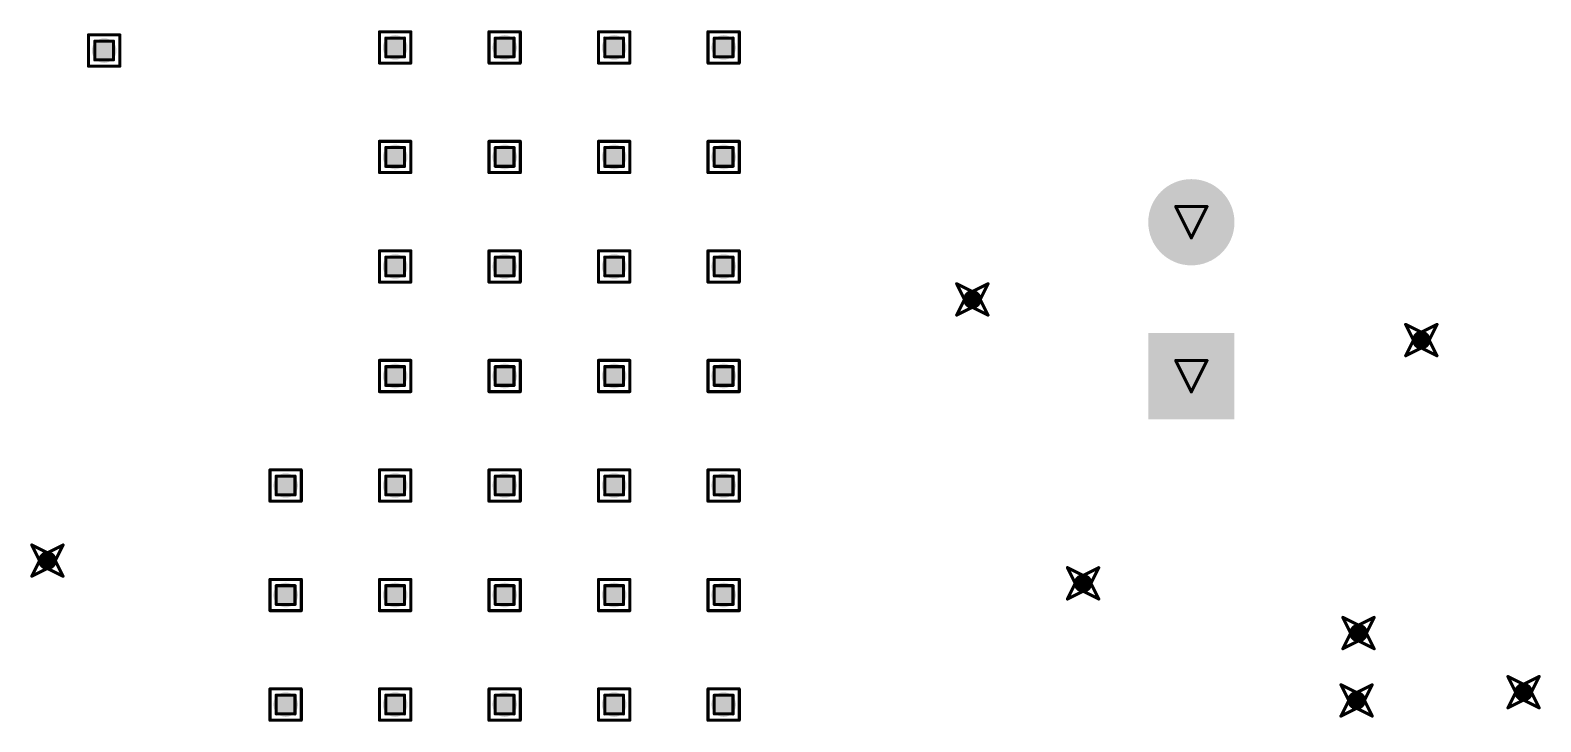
# Model space of a CAD drawing. Header units: millimetres. Extents: x -25 to 478, y -31 to 252.
# Drawn here: x 144.42 to 168.94, y 33.75 to 44.98 of the extents above; entities that cross this region are included whole.
import ezdxf

# ---------------------------------------------------------------- set-up
doc = ezdxf.new("R2010")
doc.units = ezdxf.units.MM
for name, color, linetype in [('DrillDrawing', 1, 'Continuous'), ('MultiLayer', 9, 'Continuous'), ('PadHoleLayer', 156, 'Continuous'), ('ViaHoleLayer', 16, 'Continuous')]:
    doc.layers.add(name, color=color, linetype=linetype)

# ---------------------------------------------------------------- blocks, each defined once
blk = doc.blocks.new('JST_B2B_EH_A_529')
at = {"layer": 'MultiLayer'}
blk.add_hatch(color=9, dxfattribs=at).paths.add_polyline_path([(-1.95, 0.7), (-0.55, 0.7), (-0.55, -0.7), (-1.95, -0.7)])
h = blk.add_hatch(color=9, dxfattribs=at)
edge = h.paths.add_edge_path()
edge.add_arc((1.25, 0), 0.7, 0, 360)
at = {"layer": 'PadHoleLayer'}
h = blk.add_hatch(color=156, dxfattribs=at)
edge = h.paths.add_edge_path()
edge.add_arc((-1.25, 0), 0.45, 0, 360)
h = blk.add_hatch(color=156, dxfattribs=at)
edge = h.paths.add_edge_path()
edge.add_arc((1.25, 0), 0.45, 0, 360)

msp = doc.modelspace()

# ---------------------------------------------------------------- hatches: boundary and pattern name
at = {"layer": 'ViaHoleLayer'}
h = msp.add_hatch(color=16, dxfattribs=at)
edge = h.paths.add_edge_path()
edge.add_arc((150.343, 44.7), 0.2, 0, 360)
h = msp.add_hatch(color=16, dxfattribs=at)
edge = h.paths.add_edge_path()
edge.add_arc((152.121, 44.7), 0.2, 0, 360)
h = msp.add_hatch(color=16, dxfattribs=at)
edge = h.paths.add_edge_path()
edge.add_arc((153.899, 44.7), 0.2, 0, 360)
h = msp.add_hatch(color=16, dxfattribs=at)
edge = h.paths.add_edge_path()
edge.add_arc((155.677, 44.7), 0.2, 0, 360)
h = msp.add_hatch(color=16, dxfattribs=at)
edge = h.paths.add_edge_path()
edge.add_arc((145.618, 44.649), 0.2, 0, 360)
h = msp.add_hatch(color=16, dxfattribs=at)
edge = h.paths.add_edge_path()
edge.add_arc((150.343, 42.922), 0.2, 0, 360)
h = msp.add_hatch(color=16, dxfattribs=at)
edge = h.paths.add_edge_path()
edge.add_arc((152.121, 42.922), 0.2, 0, 360)
h = msp.add_hatch(color=16, dxfattribs=at)
edge = h.paths.add_edge_path()
edge.add_arc((153.899, 42.922), 0.2, 0, 360)
h = msp.add_hatch(color=16, dxfattribs=at)
edge = h.paths.add_edge_path()
edge.add_arc((155.677, 42.922), 0.2, 0, 360)
h = msp.add_hatch(color=16, dxfattribs=at)
edge = h.paths.add_edge_path()
edge.add_arc((150.343, 41.144), 0.2, 0, 360)
h = msp.add_hatch(color=16, dxfattribs=at)
edge = h.paths.add_edge_path()
edge.add_arc((152.121, 41.144), 0.2, 0, 360)
h = msp.add_hatch(color=16, dxfattribs=at)
edge = h.paths.add_edge_path()
edge.add_arc((153.899, 41.144), 0.2, 0, 360)
h = msp.add_hatch(color=16, dxfattribs=at)
edge = h.paths.add_edge_path()
edge.add_arc((155.677, 41.144), 0.2, 0, 360)
h = msp.add_hatch(color=16, dxfattribs=at)
edge = h.paths.add_edge_path()
edge.add_arc((159.715, 40.609), 0.15, 0, 360)
h = msp.add_hatch(color=16, dxfattribs=at)
edge = h.paths.add_edge_path()
edge.add_arc((167.005, 39.949), 0.15, 0, 360)
h = msp.add_hatch(color=16, dxfattribs=at)
edge = h.paths.add_edge_path()
edge.add_arc((150.343, 39.366), 0.2, 0, 360)
h = msp.add_hatch(color=16, dxfattribs=at)
edge = h.paths.add_edge_path()
edge.add_arc((152.121, 39.366), 0.2, 0, 360)
h = msp.add_hatch(color=16, dxfattribs=at)
edge = h.paths.add_edge_path()
edge.add_arc((153.899, 39.366), 0.2, 0, 360)
h = msp.add_hatch(color=16, dxfattribs=at)
edge = h.paths.add_edge_path()
edge.add_arc((155.677, 39.366), 0.2, 0, 360)
h = msp.add_hatch(color=16, dxfattribs=at)
edge = h.paths.add_edge_path()
edge.add_arc((148.565, 37.588), 0.2, 0, 360)
h = msp.add_hatch(color=16, dxfattribs=at)
edge = h.paths.add_edge_path()
edge.add_arc((150.343, 37.588), 0.2, 0, 360)
h = msp.add_hatch(color=16, dxfattribs=at)
edge = h.paths.add_edge_path()
edge.add_arc((152.121, 37.588), 0.2, 0, 360)
h = msp.add_hatch(color=16, dxfattribs=at)
edge = h.paths.add_edge_path()
edge.add_arc((153.899, 37.588), 0.2, 0, 360)
h = msp.add_hatch(color=16, dxfattribs=at)
edge = h.paths.add_edge_path()
edge.add_arc((155.677, 37.588), 0.2, 0, 360)
h = msp.add_hatch(color=16, dxfattribs=at)
edge = h.paths.add_edge_path()
edge.add_arc((144.697, 36.369), 0.15, 0, 360)
h = msp.add_hatch(color=16, dxfattribs=at)
edge = h.paths.add_edge_path()
edge.add_arc((161.513, 36), 0.15, 0, 360)
h = msp.add_hatch(color=16, dxfattribs=at)
edge = h.paths.add_edge_path()
edge.add_arc((148.565, 35.81), 0.2, 0, 360)
h = msp.add_hatch(color=16, dxfattribs=at)
edge = h.paths.add_edge_path()
edge.add_arc((150.343, 35.81), 0.2, 0, 360)
h = msp.add_hatch(color=16, dxfattribs=at)
edge = h.paths.add_edge_path()
edge.add_arc((152.121, 35.81), 0.2, 0, 360)
h = msp.add_hatch(color=16, dxfattribs=at)
edge = h.paths.add_edge_path()
edge.add_arc((153.899, 35.81), 0.2, 0, 360)
h = msp.add_hatch(color=16, dxfattribs=at)
edge = h.paths.add_edge_path()
edge.add_arc((155.677, 35.81), 0.2, 0, 360)
h = msp.add_hatch(color=16, dxfattribs=at)
edge = h.paths.add_edge_path()
edge.add_arc((165.985, 35.193), 0.15, 0, 360)
h = msp.add_hatch(color=16, dxfattribs=at)
edge = h.paths.add_edge_path()
edge.add_arc((168.665, 34.233), 0.15, 0, 360)
h = msp.add_hatch(color=16, dxfattribs=at)
edge = h.paths.add_edge_path()
edge.add_arc((148.565, 34.032), 0.2, 0, 360)
h = msp.add_hatch(color=16, dxfattribs=at)
edge = h.paths.add_edge_path()
edge.add_arc((150.343, 34.032), 0.2, 0, 360)
h = msp.add_hatch(color=16, dxfattribs=at)
edge = h.paths.add_edge_path()
edge.add_arc((152.121, 34.032), 0.2, 0, 360)
h = msp.add_hatch(color=16, dxfattribs=at)
edge = h.paths.add_edge_path()
edge.add_arc((153.899, 34.032), 0.2, 0, 360)
h = msp.add_hatch(color=16, dxfattribs=at)
edge = h.paths.add_edge_path()
edge.add_arc((155.677, 34.032), 0.2, 0, 360)
h = msp.add_hatch(color=16, dxfattribs=at)
edge = h.paths.add_edge_path()
edge.add_arc((165.954, 34.099), 0.15, 0, 360)

# ---------------------------------------------------------------- linework, layer by layer
at = {"layer": 'DrillDrawing', "const_width": 0.0508}
for points in [[(145.364, 44.903), (145.872, 44.903)], [(145.364, 44.395), (145.364, 44.903)], [(145.872, 44.395), (145.872, 44.903)], [(150.089, 44.954), (150.597, 44.954)], [(150.089, 44.446), (150.089, 44.954)], [(150.597, 44.446), (150.597, 44.954)], [(151.867, 44.954), (152.375, 44.954)], [(151.867, 44.446), (151.867, 44.954)], [(152.375, 44.446), (152.375, 44.954)], [(153.645, 44.954), (154.153, 44.954)], [(153.645, 44.446), (153.645, 44.954)], [(154.153, 44.446), (154.153, 44.954)], [(155.423, 44.954), (155.931, 44.954)], [(155.423, 44.446), (155.423, 44.954)], [(155.931, 44.446), (155.931, 44.954)], [(145.466, 44.802), (145.771, 44.802)], [(145.466, 44.497), (145.466, 44.802)], [(145.771, 44.497), (145.771, 44.802)], [(150.19, 44.852), (150.495, 44.852)], [(150.19, 44.548), (150.19, 44.852)], [(150.495, 44.548), (150.495, 44.852)], [(151.968, 44.852), (152.273, 44.852)], [(151.968, 44.548), (151.968, 44.852)], [(152.273, 44.548), (152.273, 44.852)], [(153.746, 44.852), (154.051, 44.852)], [(153.746, 44.548), (153.746, 44.852)], [(154.051, 44.548), (154.051, 44.852)], [(155.524, 44.852), (155.829, 44.852)], [(155.524, 44.548), (155.524, 44.852)], [(155.829, 44.548), (155.829, 44.852)], [(145.364, 44.395), (145.872, 44.395)], [(145.466, 44.497), (145.771, 44.497)], [(150.089, 44.446), (150.597, 44.446)], [(150.19, 44.548), (150.495, 44.548)], [(151.867, 44.446), (152.375, 44.446)], [(151.968, 44.548), (152.273, 44.548)], [(153.645, 44.446), (154.153, 44.446)], [(153.746, 44.548), (154.051, 44.548)], [(155.423, 44.446), (155.931, 44.446)], [(155.524, 44.548), (155.829, 44.548)], [(150.089, 43.176), (150.597, 43.176)], [(150.089, 42.668), (150.089, 43.176)], [(150.597, 42.668), (150.597, 43.176)], [(151.867, 43.176), (152.375, 43.176)], [(151.867, 42.668), (151.867, 43.176)], [(152.375, 42.668), (152.375, 43.176)], [(153.645, 43.176), (154.153, 43.176)], [(153.645, 42.668), (153.645, 43.176)], [(154.153, 42.668), (154.153, 43.176)], [(155.423, 43.176), (155.931, 43.176)], [(155.423, 42.668), (155.423, 43.176)], [(155.931, 42.668), (155.931, 43.176)], [(150.19, 43.074), (150.495, 43.074)], [(150.19, 42.77), (150.19, 43.074)], [(150.495, 42.77), (150.495, 43.074)], [(151.968, 43.074), (152.273, 43.074)], [(151.968, 42.77), (151.968, 43.074)], [(152.273, 42.77), (152.273, 43.074)], [(153.746, 43.074), (154.051, 43.074)], [(153.746, 42.77), (153.746, 43.074)], [(154.051, 42.77), (154.051, 43.074)], [(155.524, 43.074), (155.829, 43.074)], [(155.524, 42.77), (155.524, 43.074)], [(155.829, 42.77), (155.829, 43.074)], [(150.089, 42.668), (150.597, 42.668)], [(150.19, 42.77), (150.495, 42.77)], [(151.867, 42.668), (152.375, 42.668)], [(151.968, 42.77), (152.273, 42.77)], [(153.645, 42.668), (154.153, 42.668)], [(153.746, 42.77), (154.051, 42.77)], [(155.423, 42.668), (155.931, 42.668)], [(155.524, 42.77), (155.829, 42.77)], [(163.017, 42.116), (163.525, 42.116)], [(163.017, 42.116), (163.271, 41.608)], [(163.271, 41.608), (163.525, 42.116)], [(150.089, 41.398), (150.597, 41.398)], [(150.089, 40.89), (150.089, 41.398)], [(150.19, 41.296), (150.495, 41.296)], [(150.19, 40.992), (150.19, 41.296)], [(150.495, 40.992), (150.495, 41.296)], [(150.597, 40.89), (150.597, 41.398)], [(151.867, 41.398), (152.375, 41.398)], [(151.867, 40.89), (151.867, 41.398)], [(151.968, 41.296), (152.273, 41.296)], [(151.968, 40.992), (151.968, 41.296)], [(152.273, 40.992), (152.273, 41.296)], [(152.375, 40.89), (152.375, 41.398)], [(153.645, 41.398), (154.153, 41.398)], [(153.645, 40.89), (153.645, 41.398)], [(153.746, 41.296), (154.051, 41.296)], [(153.746, 40.992), (153.746, 41.296)], [(154.051, 40.992), (154.051, 41.296)], [(154.153, 40.89), (154.153, 41.398)], [(155.423, 41.398), (155.931, 41.398)], [(155.423, 40.89), (155.423, 41.398)], [(155.524, 41.296), (155.829, 41.296)], [(155.524, 40.992), (155.524, 41.296)], [(155.829, 40.992), (155.829, 41.296)], [(155.931, 40.89), (155.931, 41.398)], [(150.19, 40.992), (150.495, 40.992)], [(151.968, 40.992), (152.273, 40.992)], [(153.746, 40.992), (154.051, 40.992)], [(155.524, 40.992), (155.829, 40.992)], [(150.089, 40.89), (150.597, 40.89)], [(151.867, 40.89), (152.375, 40.89)], [(153.645, 40.89), (154.153, 40.89)], [(155.423, 40.89), (155.931, 40.89)], [(159.461, 40.863), (159.715, 40.736)], [(159.461, 40.863), (159.588, 40.609)], [(159.715, 40.736), (159.969, 40.863)], [(159.842, 40.609), (159.969, 40.863)], [(159.461, 40.355), (159.588, 40.609)], [(159.461, 40.355), (159.715, 40.482)], [(159.715, 40.482), (159.969, 40.355)], [(159.842, 40.609), (159.969, 40.355)], [(166.751, 40.203), (167.005, 40.076)], [(166.751, 40.203), (166.878, 39.949)], [(167.005, 40.076), (167.259, 40.203)], [(167.132, 39.949), (167.259, 40.203)], [(166.751, 39.695), (166.878, 39.949)], [(166.751, 39.695), (167.005, 39.822)], [(167.005, 39.822), (167.259, 39.695)], [(167.132, 39.949), (167.259, 39.695)], [(150.089, 39.62), (150.597, 39.62)], [(150.089, 39.112), (150.089, 39.62)], [(150.19, 39.518), (150.495, 39.518)], [(150.19, 39.214), (150.19, 39.518)], [(150.495, 39.214), (150.495, 39.518)], [(150.597, 39.112), (150.597, 39.62)], [(151.867, 39.62), (152.375, 39.62)], [(151.867, 39.112), (151.867, 39.62)], [(151.968, 39.518), (152.273, 39.518)], [(151.968, 39.214), (151.968, 39.518)], [(152.273, 39.214), (152.273, 39.518)], [(152.375, 39.112), (152.375, 39.62)], [(153.645, 39.62), (154.153, 39.62)], [(153.645, 39.112), (153.645, 39.62)], [(153.746, 39.518), (154.051, 39.518)], [(153.746, 39.214), (153.746, 39.518)], [(154.051, 39.214), (154.051, 39.518)], [(154.153, 39.112), (154.153, 39.62)], [(155.423, 39.62), (155.931, 39.62)], [(155.423, 39.112), (155.423, 39.62)], [(155.524, 39.518), (155.829, 39.518)], [(155.524, 39.214), (155.524, 39.518)], [(155.829, 39.214), (155.829, 39.518)], [(155.931, 39.112), (155.931, 39.62)], [(163.017, 39.616), (163.525, 39.616)], [(163.017, 39.616), (163.271, 39.108)], [(163.271, 39.108), (163.525, 39.616)], [(150.089, 39.112), (150.597, 39.112)], [(150.19, 39.214), (150.495, 39.214)], [(151.867, 39.112), (152.375, 39.112)], [(151.968, 39.214), (152.273, 39.214)], [(153.645, 39.112), (154.153, 39.112)], [(153.746, 39.214), (154.051, 39.214)], [(155.423, 39.112), (155.931, 39.112)], [(155.524, 39.214), (155.829, 39.214)], [(148.311, 37.842), (148.819, 37.842)], [(148.311, 37.334), (148.311, 37.842)], [(148.819, 37.334), (148.819, 37.842)], [(150.089, 37.842), (150.597, 37.842)], [(150.089, 37.334), (150.089, 37.842)], [(150.597, 37.334), (150.597, 37.842)], [(151.867, 37.842), (152.375, 37.842)], [(151.867, 37.334), (151.867, 37.842)], [(152.375, 37.334), (152.375, 37.842)], [(153.645, 37.842), (154.153, 37.842)], [(153.645, 37.334), (153.645, 37.842)], [(154.153, 37.334), (154.153, 37.842)], [(155.423, 37.842), (155.931, 37.842)], [(155.423, 37.334), (155.423, 37.842)], [(155.931, 37.334), (155.931, 37.842)], [(148.412, 37.74), (148.717, 37.74)], [(148.412, 37.436), (148.412, 37.74)], [(148.717, 37.436), (148.717, 37.74)], [(150.19, 37.74), (150.495, 37.74)], [(150.19, 37.436), (150.19, 37.74)], [(150.495, 37.436), (150.495, 37.74)], [(151.968, 37.74), (152.273, 37.74)], [(151.968, 37.436), (151.968, 37.74)], [(152.273, 37.436), (152.273, 37.74)], [(153.746, 37.74), (154.051, 37.74)], [(153.746, 37.436), (153.746, 37.74)], [(154.051, 37.436), (154.051, 37.74)], [(155.524, 37.74), (155.829, 37.74)], [(155.524, 37.436), (155.524, 37.74)], [(155.829, 37.436), (155.829, 37.74)], [(148.311, 37.334), (148.819, 37.334)], [(148.412, 37.436), (148.717, 37.436)], [(150.089, 37.334), (150.597, 37.334)], [(150.19, 37.436), (150.495, 37.436)], [(151.867, 37.334), (152.375, 37.334)], [(151.968, 37.436), (152.273, 37.436)], [(153.645, 37.334), (154.153, 37.334)], [(153.746, 37.436), (154.051, 37.436)], [(155.423, 37.334), (155.931, 37.334)], [(155.524, 37.436), (155.829, 37.436)], [(144.443, 36.623), (144.697, 36.496)], [(144.443, 36.623), (144.57, 36.369)], [(144.697, 36.496), (144.951, 36.623)], [(144.824, 36.369), (144.951, 36.623)], [(144.443, 36.115), (144.57, 36.369)], [(144.824, 36.369), (144.951, 36.115)], [(144.443, 36.115), (144.697, 36.242)], [(144.697, 36.242), (144.951, 36.115)], [(148.311, 36.064), (148.819, 36.064)], [(148.311, 35.556), (148.311, 36.064)], [(148.819, 35.556), (148.819, 36.064)], [(150.089, 36.064), (150.597, 36.064)], [(150.089, 35.556), (150.089, 36.064)], [(150.597, 35.556), (150.597, 36.064)], [(151.867, 36.064), (152.375, 36.064)], [(151.867, 35.556), (151.867, 36.064)], [(152.375, 35.556), (152.375, 36.064)], [(153.645, 36.064), (154.153, 36.064)], [(153.645, 35.556), (153.645, 36.064)], [(154.153, 35.556), (154.153, 36.064)], [(155.423, 36.064), (155.931, 36.064)], [(155.423, 35.556), (155.423, 36.064)], [(155.931, 35.556), (155.931, 36.064)], [(161.259, 36.254), (161.513, 36.127)], [(161.259, 36.254), (161.386, 36)], [(161.513, 36.127), (161.767, 36.254)], [(161.64, 36), (161.767, 36.254)], [(148.412, 35.962), (148.717, 35.962)], [(148.412, 35.658), (148.412, 35.962)], [(148.717, 35.658), (148.717, 35.962)], [(150.19, 35.962), (150.495, 35.962)], [(150.19, 35.658), (150.19, 35.962)], [(150.495, 35.658), (150.495, 35.962)], [(151.968, 35.962), (152.273, 35.962)], [(151.968, 35.658), (151.968, 35.962)], [(152.273, 35.658), (152.273, 35.962)], [(153.746, 35.962), (154.051, 35.962)], [(153.746, 35.658), (153.746, 35.962)], [(154.051, 35.658), (154.051, 35.962)], [(155.524, 35.962), (155.829, 35.962)], [(155.524, 35.658), (155.524, 35.962)], [(155.829, 35.658), (155.829, 35.962)], [(161.259, 35.746), (161.386, 36)], [(161.259, 35.746), (161.513, 35.873)], [(161.513, 35.873), (161.767, 35.746)], [(161.64, 36), (161.767, 35.746)], [(148.311, 35.556), (148.819, 35.556)], [(148.412, 35.658), (148.717, 35.658)], [(150.089, 35.556), (150.597, 35.556)], [(150.19, 35.658), (150.495, 35.658)], [(151.867, 35.556), (152.375, 35.556)], [(151.968, 35.658), (152.273, 35.658)], [(153.645, 35.556), (154.153, 35.556)], [(153.746, 35.658), (154.051, 35.658)], [(155.423, 35.556), (155.931, 35.556)], [(155.524, 35.658), (155.829, 35.658)], [(165.731, 35.447), (165.985, 35.32)], [(165.731, 35.447), (165.858, 35.193)], [(165.985, 35.32), (166.239, 35.447)], [(166.112, 35.193), (166.239, 35.447)], [(165.731, 34.939), (165.858, 35.193)], [(165.731, 34.939), (165.985, 35.066)], [(165.985, 35.066), (166.239, 34.939)], [(166.112, 35.193), (166.239, 34.939)], [(165.7, 34.353), (165.954, 34.226)], [(165.7, 34.353), (165.827, 34.099)], [(165.954, 34.226), (166.208, 34.353)], [(166.081, 34.099), (166.208, 34.353)], [(168.411, 34.487), (168.665, 34.36)], [(168.411, 34.487), (168.538, 34.233)], [(168.665, 34.36), (168.919, 34.487)], [(168.792, 34.233), (168.919, 34.487)], [(148.311, 34.286), (148.819, 34.286)], [(148.311, 33.778), (148.311, 34.286)], [(148.412, 34.184), (148.717, 34.184)], [(148.412, 33.88), (148.412, 34.184)], [(148.717, 33.88), (148.717, 34.184)], [(148.819, 33.778), (148.819, 34.286)], [(150.089, 34.286), (150.597, 34.286)], [(150.089, 33.778), (150.089, 34.286)], [(150.19, 34.184), (150.495, 34.184)], [(150.19, 33.88), (150.19, 34.184)], [(150.495, 33.88), (150.495, 34.184)], [(150.597, 33.778), (150.597, 34.286)], [(151.867, 34.286), (152.375, 34.286)], [(151.867, 33.778), (151.867, 34.286)], [(151.968, 34.184), (152.273, 34.184)], [(151.968, 33.88), (151.968, 34.184)], [(152.273, 33.88), (152.273, 34.184)], [(152.375, 33.778), (152.375, 34.286)], [(153.645, 34.286), (154.153, 34.286)], [(153.645, 33.778), (153.645, 34.286)], [(153.746, 34.184), (154.051, 34.184)], [(153.746, 33.88), (153.746, 34.184)], [(154.051, 33.88), (154.051, 34.184)], [(154.153, 33.778), (154.153, 34.286)], [(155.423, 34.286), (155.931, 34.286)], [(155.423, 33.778), (155.423, 34.286)], [(155.524, 34.184), (155.829, 34.184)], [(155.524, 33.88), (155.524, 34.184)], [(155.829, 33.88), (155.829, 34.184)], [(155.931, 33.778), (155.931, 34.286)], [(165.7, 33.845), (165.827, 34.099)], [(166.081, 34.099), (166.208, 33.845)], [(168.411, 33.979), (168.538, 34.233)], [(168.411, 33.979), (168.665, 34.106)], [(168.665, 34.106), (168.919, 33.979)], [(168.792, 34.233), (168.919, 33.979)], [(148.412, 33.88), (148.717, 33.88)], [(150.19, 33.88), (150.495, 33.88)], [(151.968, 33.88), (152.273, 33.88)], [(153.746, 33.88), (154.051, 33.88)], [(155.524, 33.88), (155.829, 33.88)], [(165.7, 33.845), (165.954, 33.972)], [(165.954, 33.972), (166.208, 33.845)], [(148.311, 33.778), (148.819, 33.778)], [(150.089, 33.778), (150.597, 33.778)], [(151.867, 33.778), (152.375, 33.778)], [(153.645, 33.778), (154.153, 33.778)], [(155.423, 33.778), (155.931, 33.778)]]:
    msp.add_lwpolyline(points, dxfattribs=at)
at = {"layer": 'DrillDrawing', "const_width": 0.0254}
for points in [[(145.351, 44.903, 1), (145.377, 44.903, 1)], [(145.351, 44.903, 1), (145.377, 44.903, 1)], [(145.859, 44.903, 1), (145.885, 44.903, 1)], [(145.859, 44.903, 1), (145.885, 44.903, 1)], [(150.076, 44.954, 1), (150.101, 44.954, 1)], [(150.076, 44.954, 1), (150.101, 44.954, 1)], [(150.584, 44.954, 1), (150.609, 44.954, 1)], [(150.584, 44.954, 1), (150.609, 44.954, 1)], [(151.854, 44.954, 1), (151.879, 44.954, 1)], [(151.854, 44.954, 1), (151.879, 44.954, 1)], [(152.362, 44.954, 1), (152.387, 44.954, 1)], [(152.362, 44.954, 1), (152.387, 44.954, 1)], [(153.632, 44.954, 1), (153.657, 44.954, 1)], [(153.632, 44.954, 1), (153.657, 44.954, 1)], [(154.14, 44.954, 1), (154.165, 44.954, 1)], [(154.14, 44.954, 1), (154.165, 44.954, 1)], [(155.41, 44.954, 1), (155.435, 44.954, 1)], [(155.41, 44.954, 1), (155.435, 44.954, 1)], [(155.918, 44.954, 1), (155.943, 44.954, 1)], [(155.918, 44.954, 1), (155.943, 44.954, 1)], [(145.453, 44.802, 1), (145.478, 44.802, 1)], [(145.453, 44.802, 1), (145.478, 44.802, 1)], [(145.758, 44.802, 1), (145.783, 44.802, 1)], [(145.758, 44.802, 1), (145.783, 44.802, 1)], [(150.178, 44.852, 1), (150.203, 44.852, 1)], [(150.178, 44.852, 1), (150.203, 44.852, 1)], [(150.482, 44.852, 1), (150.508, 44.852, 1)], [(150.482, 44.852, 1), (150.508, 44.852, 1)], [(151.956, 44.852, 1), (151.981, 44.852, 1)], [(151.956, 44.852, 1), (151.981, 44.852, 1)], [(152.26, 44.852, 1), (152.286, 44.852, 1)], [(152.26, 44.852, 1), (152.286, 44.852, 1)], [(153.733, 44.852, 1), (153.759, 44.852, 1)], [(153.733, 44.852, 1), (153.759, 44.852, 1)], [(154.038, 44.852, 1), (154.064, 44.852, 1)], [(154.038, 44.852, 1), (154.064, 44.852, 1)], [(155.512, 44.852, 1), (155.537, 44.852, 1)], [(155.512, 44.852, 1), (155.537, 44.852, 1)], [(155.816, 44.852, 1), (155.842, 44.852, 1)], [(155.816, 44.852, 1), (155.842, 44.852, 1)], [(145.351, 44.395, 1), (145.377, 44.395, 1)], [(145.351, 44.395, 1), (145.377, 44.395, 1)], [(145.453, 44.497, 1), (145.478, 44.497, 1)], [(145.453, 44.497, 1), (145.478, 44.497, 1)], [(145.758, 44.497, 1), (145.783, 44.497, 1)], [(145.758, 44.497, 1), (145.783, 44.497, 1)], [(145.859, 44.395, 1), (145.885, 44.395, 1)], [(145.859, 44.395, 1), (145.885, 44.395, 1)], [(150.076, 44.446, 1), (150.101, 44.446, 1)], [(150.076, 44.446, 1), (150.101, 44.446, 1)], [(150.178, 44.548, 1), (150.203, 44.548, 1)], [(150.178, 44.548, 1), (150.203, 44.548, 1)], [(150.482, 44.548, 1), (150.508, 44.548, 1)], [(150.482, 44.548, 1), (150.508, 44.548, 1)], [(150.584, 44.446, 1), (150.609, 44.446, 1)], [(150.584, 44.446, 1), (150.609, 44.446, 1)], [(151.854, 44.446, 1), (151.879, 44.446, 1)], [(151.854, 44.446, 1), (151.879, 44.446, 1)], [(151.956, 44.548, 1), (151.981, 44.548, 1)], [(151.956, 44.548, 1), (151.981, 44.548, 1)], [(152.26, 44.548, 1), (152.286, 44.548, 1)], [(152.26, 44.548, 1), (152.286, 44.548, 1)], [(152.362, 44.446, 1), (152.387, 44.446, 1)], [(152.362, 44.446, 1), (152.387, 44.446, 1)], [(153.632, 44.446, 1), (153.657, 44.446, 1)], [(153.632, 44.446, 1), (153.657, 44.446, 1)], [(153.733, 44.548, 1), (153.759, 44.548, 1)], [(153.733, 44.548, 1), (153.759, 44.548, 1)], [(154.038, 44.548, 1), (154.064, 44.548, 1)], [(154.038, 44.548, 1), (154.064, 44.548, 1)], [(154.14, 44.446, 1), (154.165, 44.446, 1)], [(154.14, 44.446, 1), (154.165, 44.446, 1)], [(155.41, 44.446, 1), (155.435, 44.446, 1)], [(155.41, 44.446, 1), (155.435, 44.446, 1)], [(155.512, 44.548, 1), (155.537, 44.548, 1)], [(155.512, 44.548, 1), (155.537, 44.548, 1)], [(155.816, 44.548, 1), (155.842, 44.548, 1)], [(155.816, 44.548, 1), (155.842, 44.548, 1)], [(155.918, 44.446, 1), (155.943, 44.446, 1)], [(155.918, 44.446, 1), (155.943, 44.446, 1)], [(150.076, 43.176, 1), (150.101, 43.176, 1)], [(150.076, 43.176, 1), (150.101, 43.176, 1)], [(150.584, 43.176, 1), (150.609, 43.176, 1)], [(150.584, 43.176, 1), (150.609, 43.176, 1)], [(151.854, 43.176, 1), (151.879, 43.176, 1)], [(151.854, 43.176, 1), (151.879, 43.176, 1)], [(152.362, 43.176, 1), (152.387, 43.176, 1)], [(152.362, 43.176, 1), (152.387, 43.176, 1)], [(153.632, 43.176, 1), (153.657, 43.176, 1)], [(153.632, 43.176, 1), (153.657, 43.176, 1)], [(154.14, 43.176, 1), (154.165, 43.176, 1)], [(154.14, 43.176, 1), (154.165, 43.176, 1)], [(155.41, 43.176, 1), (155.435, 43.176, 1)], [(155.41, 43.176, 1), (155.435, 43.176, 1)], [(155.918, 43.176, 1), (155.943, 43.176, 1)], [(155.918, 43.176, 1), (155.943, 43.176, 1)], [(150.178, 43.074, 1), (150.203, 43.074, 1)], [(150.178, 43.074, 1), (150.203, 43.074, 1)], [(150.482, 43.074, 1), (150.508, 43.074, 1)], [(150.482, 43.074, 1), (150.508, 43.074, 1)], [(151.956, 43.074, 1), (151.981, 43.074, 1)], [(151.956, 43.074, 1), (151.981, 43.074, 1)], [(152.26, 43.074, 1), (152.286, 43.074, 1)], [(152.26, 43.074, 1), (152.286, 43.074, 1)], [(153.733, 43.074, 1), (153.759, 43.074, 1)], [(153.733, 43.074, 1), (153.759, 43.074, 1)], [(154.038, 43.074, 1), (154.064, 43.074, 1)], [(154.038, 43.074, 1), (154.064, 43.074, 1)], [(155.512, 43.074, 1), (155.537, 43.074, 1)], [(155.512, 43.074, 1), (155.537, 43.074, 1)], [(155.816, 43.074, 1), (155.842, 43.074, 1)], [(155.816, 43.074, 1), (155.842, 43.074, 1)], [(150.076, 42.668, 1), (150.101, 42.668, 1)], [(150.076, 42.668, 1), (150.101, 42.668, 1)], [(150.178, 42.77, 1), (150.203, 42.77, 1)], [(150.178, 42.77, 1), (150.203, 42.77, 1)], [(150.482, 42.77, 1), (150.508, 42.77, 1)], [(150.482, 42.77, 1), (150.508, 42.77, 1)], [(150.584, 42.668, 1), (150.609, 42.668, 1)], [(150.584, 42.668, 1), (150.609, 42.668, 1)], [(151.854, 42.668, 1), (151.879, 42.668, 1)], [(151.854, 42.668, 1), (151.879, 42.668, 1)], [(151.956, 42.77, 1), (151.981, 42.77, 1)], [(151.956, 42.77, 1), (151.981, 42.77, 1)], [(152.26, 42.77, 1), (152.286, 42.77, 1)], [(152.26, 42.77, 1), (152.286, 42.77, 1)], [(152.362, 42.668, 1), (152.387, 42.668, 1)], [(152.362, 42.668, 1), (152.387, 42.668, 1)], [(153.632, 42.668, 1), (153.657, 42.668, 1)], [(153.632, 42.668, 1), (153.657, 42.668, 1)], [(153.733, 42.77, 1), (153.759, 42.77, 1)], [(153.733, 42.77, 1), (153.759, 42.77, 1)], [(154.038, 42.77, 1), (154.064, 42.77, 1)], [(154.038, 42.77, 1), (154.064, 42.77, 1)], [(154.14, 42.668, 1), (154.165, 42.668, 1)], [(154.14, 42.668, 1), (154.165, 42.668, 1)], [(155.41, 42.668, 1), (155.435, 42.668, 1)], [(155.41, 42.668, 1), (155.435, 42.668, 1)], [(155.512, 42.77, 1), (155.537, 42.77, 1)], [(155.512, 42.77, 1), (155.537, 42.77, 1)], [(155.816, 42.77, 1), (155.842, 42.77, 1)], [(155.816, 42.77, 1), (155.842, 42.77, 1)], [(155.918, 42.668, 1), (155.943, 42.668, 1)], [(155.918, 42.668, 1), (155.943, 42.668, 1)], [(163.005, 42.116, 1), (163.03, 42.116, 1)], [(163.005, 42.116, 1), (163.03, 42.116, 1)], [(163.512, 42.116, 1), (163.538, 42.116, 1)], [(163.512, 42.116, 1), (163.538, 42.116, 1)], [(163.258, 41.608, 1), (163.284, 41.608, 1)], [(163.258, 41.608, 1), (163.284, 41.608, 1)], [(150.076, 41.398, 1), (150.101, 41.398, 1)], [(150.076, 41.398, 1), (150.101, 41.398, 1)], [(150.178, 41.296, 1), (150.203, 41.296, 1)], [(150.178, 41.296, 1), (150.203, 41.296, 1)], [(150.482, 41.296, 1), (150.508, 41.296, 1)], [(150.482, 41.296, 1), (150.508, 41.296, 1)], [(150.584, 41.398, 1), (150.609, 41.398, 1)], [(150.584, 41.398, 1), (150.609, 41.398, 1)], [(151.854, 41.398, 1), (151.879, 41.398, 1)], [(151.854, 41.398, 1), (151.879, 41.398, 1)], [(151.956, 41.296, 1), (151.981, 41.296, 1)], [(151.956, 41.296, 1), (151.981, 41.296, 1)], [(152.26, 41.296, 1), (152.286, 41.296, 1)], [(152.26, 41.296, 1), (152.286, 41.296, 1)], [(152.362, 41.398, 1), (152.387, 41.398, 1)], [(152.362, 41.398, 1), (152.387, 41.398, 1)], [(153.632, 41.398, 1), (153.657, 41.398, 1)], [(153.632, 41.398, 1), (153.657, 41.398, 1)], [(153.733, 41.296, 1), (153.759, 41.296, 1)], [(153.733, 41.296, 1), (153.759, 41.296, 1)], [(154.038, 41.296, 1), (154.064, 41.296, 1)], [(154.038, 41.296, 1), (154.064, 41.296, 1)], [(154.14, 41.398, 1), (154.165, 41.398, 1)], [(154.14, 41.398, 1), (154.165, 41.398, 1)], [(155.41, 41.398, 1), (155.435, 41.398, 1)], [(155.41, 41.398, 1), (155.435, 41.398, 1)], [(155.512, 41.296, 1), (155.537, 41.296, 1)], [(155.512, 41.296, 1), (155.537, 41.296, 1)], [(155.816, 41.296, 1), (155.842, 41.296, 1)], [(155.816, 41.296, 1), (155.842, 41.296, 1)], [(155.918, 41.398, 1), (155.943, 41.398, 1)], [(155.918, 41.398, 1), (155.943, 41.398, 1)], [(150.178, 40.992, 1), (150.203, 40.992, 1)], [(150.178, 40.992, 1), (150.203, 40.992, 1)], [(150.482, 40.992, 1), (150.508, 40.992, 1)], [(150.482, 40.992, 1), (150.508, 40.992, 1)], [(151.956, 40.992, 1), (151.981, 40.992, 1)], [(151.956, 40.992, 1), (151.981, 40.992, 1)], [(152.26, 40.992, 1), (152.286, 40.992, 1)], [(152.26, 40.992, 1), (152.286, 40.992, 1)], [(153.733, 40.992, 1), (153.759, 40.992, 1)], [(153.733, 40.992, 1), (153.759, 40.992, 1)], [(154.038, 40.992, 1), (154.064, 40.992, 1)], [(154.038, 40.992, 1), (154.064, 40.992, 1)], [(155.512, 40.992, 1), (155.537, 40.992, 1)], [(155.512, 40.992, 1), (155.537, 40.992, 1)], [(155.816, 40.992, 1), (155.842, 40.992, 1)], [(155.816, 40.992, 1), (155.842, 40.992, 1)], [(150.076, 40.89, 1), (150.101, 40.89, 1)], [(150.076, 40.89, 1), (150.101, 40.89, 1)], [(150.584, 40.89, 1), (150.609, 40.89, 1)], [(150.584, 40.89, 1), (150.609, 40.89, 1)], [(151.854, 40.89, 1), (151.879, 40.89, 1)], [(151.854, 40.89, 1), (151.879, 40.89, 1)], [(152.362, 40.89, 1), (152.387, 40.89, 1)], [(152.362, 40.89, 1), (152.387, 40.89, 1)], [(153.632, 40.89, 1), (153.657, 40.89, 1)], [(153.632, 40.89, 1), (153.657, 40.89, 1)], [(154.14, 40.89, 1), (154.165, 40.89, 1)], [(154.14, 40.89, 1), (154.165, 40.89, 1)], [(155.41, 40.89, 1), (155.435, 40.89, 1)], [(155.41, 40.89, 1), (155.435, 40.89, 1)], [(155.918, 40.89, 1), (155.943, 40.89, 1)], [(155.918, 40.89, 1), (155.943, 40.89, 1)], [(159.448, 40.863, 1), (159.474, 40.863, 1)], [(159.448, 40.863, 1), (159.474, 40.863, 1)], [(159.702, 40.736, 1), (159.728, 40.736, 1)], [(159.702, 40.736, 1), (159.728, 40.736, 1)], [(159.957, 40.863, 1), (159.982, 40.863, 1)], [(159.957, 40.863, 1), (159.982, 40.863, 1)], [(159.576, 40.609, 1), (159.601, 40.609, 1)], [(159.576, 40.609, 1), (159.601, 40.609, 1)], [(159.702, 40.482, 1), (159.728, 40.482, 1)], [(159.702, 40.482, 1), (159.728, 40.482, 1)], [(159.829, 40.609, 1), (159.855, 40.609, 1)], [(159.829, 40.609, 1), (159.855, 40.609, 1)], [(159.448, 40.355, 1), (159.474, 40.355, 1)], [(159.448, 40.355, 1), (159.474, 40.355, 1)], [(159.957, 40.355, 1), (159.982, 40.355, 1)], [(159.957, 40.355, 1), (159.982, 40.355, 1)], [(166.738, 40.203, 1), (166.764, 40.203, 1)], [(166.738, 40.203, 1), (166.764, 40.203, 1)], [(167.246, 40.203, 1), (167.272, 40.203, 1)], [(167.246, 40.203, 1), (167.272, 40.203, 1)], [(166.992, 40.076, 1), (167.018, 40.076, 1)], [(166.992, 40.076, 1), (167.018, 40.076, 1)], [(166.865, 39.949, 1), (166.891, 39.949, 1)], [(166.865, 39.949, 1), (166.891, 39.949, 1)], [(166.992, 39.822, 1), (167.018, 39.822, 1)], [(166.992, 39.822, 1), (167.018, 39.822, 1)], [(167.119, 39.949, 1), (167.145, 39.949, 1)], [(167.119, 39.949, 1), (167.145, 39.949, 1)], [(150.076, 39.62, 1), (150.101, 39.62, 1)], [(150.076, 39.62, 1), (150.101, 39.62, 1)], [(150.178, 39.518, 1), (150.203, 39.518, 1)], [(150.178, 39.518, 1), (150.203, 39.518, 1)], [(150.482, 39.518, 1), (150.508, 39.518, 1)], [(150.482, 39.518, 1), (150.508, 39.518, 1)], [(150.584, 39.62, 1), (150.609, 39.62, 1)], [(150.584, 39.62, 1), (150.609, 39.62, 1)], [(151.854, 39.62, 1), (151.879, 39.62, 1)], [(151.854, 39.62, 1), (151.879, 39.62, 1)], [(151.956, 39.518, 1), (151.981, 39.518, 1)], [(151.956, 39.518, 1), (151.981, 39.518, 1)], [(152.26, 39.518, 1), (152.286, 39.518, 1)], [(152.26, 39.518, 1), (152.286, 39.518, 1)], [(152.362, 39.62, 1), (152.387, 39.62, 1)], [(152.362, 39.62, 1), (152.387, 39.62, 1)], [(153.632, 39.62, 1), (153.657, 39.62, 1)], [(153.632, 39.62, 1), (153.657, 39.62, 1)], [(153.733, 39.518, 1), (153.759, 39.518, 1)], [(153.733, 39.518, 1), (153.759, 39.518, 1)], [(154.038, 39.518, 1), (154.064, 39.518, 1)], [(154.038, 39.518, 1), (154.064, 39.518, 1)], [(154.14, 39.62, 1), (154.165, 39.62, 1)], [(154.14, 39.62, 1), (154.165, 39.62, 1)], [(155.41, 39.62, 1), (155.435, 39.62, 1)], [(155.41, 39.62, 1), (155.435, 39.62, 1)], [(155.512, 39.518, 1), (155.537, 39.518, 1)], [(155.512, 39.518, 1), (155.537, 39.518, 1)], [(155.816, 39.518, 1), (155.842, 39.518, 1)], [(155.816, 39.518, 1), (155.842, 39.518, 1)], [(155.918, 39.62, 1), (155.943, 39.62, 1)], [(155.918, 39.62, 1), (155.943, 39.62, 1)], [(163.005, 39.616, 1), (163.03, 39.616, 1)], [(163.005, 39.616, 1), (163.03, 39.616, 1)], [(163.512, 39.616, 1), (163.538, 39.616, 1)], [(163.512, 39.616, 1), (163.538, 39.616, 1)], [(166.738, 39.695, 1), (166.764, 39.695, 1)], [(166.738, 39.695, 1), (166.764, 39.695, 1)], [(167.246, 39.695, 1), (167.272, 39.695, 1)], [(167.246, 39.695, 1), (167.272, 39.695, 1)], [(150.076, 39.112, 1), (150.101, 39.112, 1)], [(150.076, 39.112, 1), (150.101, 39.112, 1)], [(150.178, 39.214, 1), (150.203, 39.214, 1)], [(150.178, 39.214, 1), (150.203, 39.214, 1)], [(150.482, 39.214, 1), (150.508, 39.214, 1)], [(150.482, 39.214, 1), (150.508, 39.214, 1)], [(150.584, 39.112, 1), (150.609, 39.112, 1)], [(150.584, 39.112, 1), (150.609, 39.112, 1)], [(151.854, 39.112, 1), (151.879, 39.112, 1)], [(151.854, 39.112, 1), (151.879, 39.112, 1)], [(151.956, 39.214, 1), (151.981, 39.214, 1)], [(151.956, 39.214, 1), (151.981, 39.214, 1)], [(152.26, 39.214, 1), (152.286, 39.214, 1)], [(152.26, 39.214, 1), (152.286, 39.214, 1)], [(152.362, 39.112, 1), (152.387, 39.112, 1)], [(152.362, 39.112, 1), (152.387, 39.112, 1)], [(153.632, 39.112, 1), (153.657, 39.112, 1)], [(153.632, 39.112, 1), (153.657, 39.112, 1)], [(153.733, 39.214, 1), (153.759, 39.214, 1)], [(153.733, 39.214, 1), (153.759, 39.214, 1)], [(154.038, 39.214, 1), (154.064, 39.214, 1)], [(154.038, 39.214, 1), (154.064, 39.214, 1)], [(154.14, 39.112, 1), (154.165, 39.112, 1)], [(154.14, 39.112, 1), (154.165, 39.112, 1)], [(155.41, 39.112, 1), (155.435, 39.112, 1)], [(155.41, 39.112, 1), (155.435, 39.112, 1)], [(155.512, 39.214, 1), (155.537, 39.214, 1)], [(155.512, 39.214, 1), (155.537, 39.214, 1)], [(155.816, 39.214, 1), (155.842, 39.214, 1)], [(155.816, 39.214, 1), (155.842, 39.214, 1)], [(155.918, 39.112, 1), (155.943, 39.112, 1)], [(155.918, 39.112, 1), (155.943, 39.112, 1)], [(163.258, 39.108, 1), (163.284, 39.108, 1)], [(163.258, 39.108, 1), (163.284, 39.108, 1)], [(148.298, 37.842, 1), (148.323, 37.842, 1)], [(148.298, 37.842, 1), (148.323, 37.842, 1)], [(148.806, 37.842, 1), (148.831, 37.842, 1)], [(148.806, 37.842, 1), (148.831, 37.842, 1)], [(150.076, 37.842, 1), (150.101, 37.842, 1)], [(150.076, 37.842, 1), (150.101, 37.842, 1)], [(150.584, 37.842, 1), (150.609, 37.842, 1)], [(150.584, 37.842, 1), (150.609, 37.842, 1)], [(151.854, 37.842, 1), (151.879, 37.842, 1)], [(151.854, 37.842, 1), (151.879, 37.842, 1)], [(152.362, 37.842, 1), (152.387, 37.842, 1)], [(152.362, 37.842, 1), (152.387, 37.842, 1)], [(153.632, 37.842, 1), (153.657, 37.842, 1)], [(153.632, 37.842, 1), (153.657, 37.842, 1)], [(154.14, 37.842, 1), (154.165, 37.842, 1)], [(154.14, 37.842, 1), (154.165, 37.842, 1)], [(155.41, 37.842, 1), (155.435, 37.842, 1)], [(155.41, 37.842, 1), (155.435, 37.842, 1)], [(155.918, 37.842, 1), (155.943, 37.842, 1)], [(155.918, 37.842, 1), (155.943, 37.842, 1)], [(148.399, 37.74, 1), (148.425, 37.74, 1)], [(148.399, 37.74, 1), (148.425, 37.74, 1)], [(148.704, 37.74, 1), (148.73, 37.74, 1)], [(148.704, 37.74, 1), (148.73, 37.74, 1)], [(150.178, 37.74, 1), (150.203, 37.74, 1)], [(150.178, 37.74, 1), (150.203, 37.74, 1)], [(150.482, 37.74, 1), (150.508, 37.74, 1)], [(150.482, 37.74, 1), (150.508, 37.74, 1)], [(151.956, 37.74, 1), (151.981, 37.74, 1)], [(151.956, 37.74, 1), (151.981, 37.74, 1)], [(152.26, 37.74, 1), (152.286, 37.74, 1)], [(152.26, 37.74, 1), (152.286, 37.74, 1)], [(153.733, 37.74, 1), (153.759, 37.74, 1)], [(153.733, 37.74, 1), (153.759, 37.74, 1)], [(154.038, 37.74, 1), (154.064, 37.74, 1)], [(154.038, 37.74, 1), (154.064, 37.74, 1)], [(155.512, 37.74, 1), (155.537, 37.74, 1)], [(155.512, 37.74, 1), (155.537, 37.74, 1)], [(155.816, 37.74, 1), (155.842, 37.74, 1)], [(155.816, 37.74, 1), (155.842, 37.74, 1)], [(148.298, 37.334, 1), (148.323, 37.334, 1)], [(148.298, 37.334, 1), (148.323, 37.334, 1)], [(148.399, 37.436, 1), (148.425, 37.436, 1)], [(148.399, 37.436, 1), (148.425, 37.436, 1)], [(148.704, 37.436, 1), (148.73, 37.436, 1)], [(148.704, 37.436, 1), (148.73, 37.436, 1)], [(148.806, 37.334, 1), (148.831, 37.334, 1)], [(148.806, 37.334, 1), (148.831, 37.334, 1)], [(150.076, 37.334, 1), (150.101, 37.334, 1)], [(150.076, 37.334, 1), (150.101, 37.334, 1)], [(150.178, 37.436, 1), (150.203, 37.436, 1)], [(150.178, 37.436, 1), (150.203, 37.436, 1)], [(150.482, 37.436, 1), (150.508, 37.436, 1)], [(150.482, 37.436, 1), (150.508, 37.436, 1)], [(150.584, 37.334, 1), (150.609, 37.334, 1)], [(150.584, 37.334, 1), (150.609, 37.334, 1)], [(151.854, 37.334, 1), (151.879, 37.334, 1)], [(151.854, 37.334, 1), (151.879, 37.334, 1)], [(151.956, 37.436, 1), (151.981, 37.436, 1)], [(151.956, 37.436, 1), (151.981, 37.436, 1)], [(152.26, 37.436, 1), (152.286, 37.436, 1)], [(152.26, 37.436, 1), (152.286, 37.436, 1)], [(152.362, 37.334, 1), (152.387, 37.334, 1)], [(152.362, 37.334, 1), (152.387, 37.334, 1)], [(153.632, 37.334, 1), (153.657, 37.334, 1)], [(153.632, 37.334, 1), (153.657, 37.334, 1)], [(153.733, 37.436, 1), (153.759, 37.436, 1)], [(153.733, 37.436, 1), (153.759, 37.436, 1)], [(154.038, 37.436, 1), (154.064, 37.436, 1)], [(154.038, 37.436, 1), (154.064, 37.436, 1)], [(154.14, 37.334, 1), (154.165, 37.334, 1)], [(154.14, 37.334, 1), (154.165, 37.334, 1)], [(155.41, 37.334, 1), (155.435, 37.334, 1)], [(155.41, 37.334, 1), (155.435, 37.334, 1)], [(155.512, 37.436, 1), (155.537, 37.436, 1)], [(155.512, 37.436, 1), (155.537, 37.436, 1)], [(155.816, 37.436, 1), (155.842, 37.436, 1)], [(155.816, 37.436, 1), (155.842, 37.436, 1)], [(155.918, 37.334, 1), (155.943, 37.334, 1)], [(155.918, 37.334, 1), (155.943, 37.334, 1)], [(144.43, 36.623, 1), (144.455, 36.623, 1)], [(144.43, 36.623, 1), (144.455, 36.623, 1)], [(144.938, 36.623, 1), (144.963, 36.623, 1)], [(144.938, 36.623, 1), (144.963, 36.623, 1)], [(144.557, 36.369, 1), (144.582, 36.369, 1)], [(144.557, 36.369, 1), (144.582, 36.369, 1)], [(144.684, 36.496, 1), (144.709, 36.496, 1)], [(144.684, 36.496, 1), (144.709, 36.496, 1)], [(144.811, 36.369, 1), (144.836, 36.369, 1)], [(144.811, 36.369, 1), (144.836, 36.369, 1)], [(144.43, 36.115, 1), (144.455, 36.115, 1)], [(144.43, 36.115, 1), (144.455, 36.115, 1)], [(144.684, 36.242, 1), (144.709, 36.242, 1)], [(144.684, 36.242, 1), (144.709, 36.242, 1)], [(144.938, 36.115, 1), (144.963, 36.115, 1)], [(144.938, 36.115, 1), (144.963, 36.115, 1)], [(148.298, 36.064, 1), (148.323, 36.064, 1)], [(148.298, 36.064, 1), (148.323, 36.064, 1)], [(148.806, 36.064, 1), (148.831, 36.064, 1)], [(148.806, 36.064, 1), (148.831, 36.064, 1)], [(150.076, 36.064, 1), (150.101, 36.064, 1)], [(150.076, 36.064, 1), (150.101, 36.064, 1)], [(150.584, 36.064, 1), (150.609, 36.064, 1)], [(150.584, 36.064, 1), (150.609, 36.064, 1)], [(151.854, 36.064, 1), (151.879, 36.064, 1)], [(151.854, 36.064, 1), (151.879, 36.064, 1)], [(152.362, 36.064, 1), (152.387, 36.064, 1)], [(152.362, 36.064, 1), (152.387, 36.064, 1)], [(153.632, 36.064, 1), (153.657, 36.064, 1)], [(153.632, 36.064, 1), (153.657, 36.064, 1)], [(154.14, 36.064, 1), (154.165, 36.064, 1)], [(154.14, 36.064, 1), (154.165, 36.064, 1)], [(155.41, 36.064, 1), (155.435, 36.064, 1)], [(155.41, 36.064, 1), (155.435, 36.064, 1)], [(155.918, 36.064, 1), (155.943, 36.064, 1)], [(155.918, 36.064, 1), (155.943, 36.064, 1)], [(161.246, 36.254, 1), (161.272, 36.254, 1)], [(161.246, 36.254, 1), (161.272, 36.254, 1)], [(161.5, 36.127, 1), (161.526, 36.127, 1)], [(161.5, 36.127, 1), (161.526, 36.127, 1)], [(161.754, 36.254, 1), (161.78, 36.254, 1)], [(161.754, 36.254, 1), (161.78, 36.254, 1)], [(148.399, 35.962, 1), (148.425, 35.962, 1)], [(148.399, 35.962, 1), (148.425, 35.962, 1)], [(148.704, 35.962, 1), (148.73, 35.962, 1)], [(148.704, 35.962, 1), (148.73, 35.962, 1)], [(150.178, 35.962, 1), (150.203, 35.962, 1)], [(150.178, 35.962, 1), (150.203, 35.962, 1)], [(150.482, 35.962, 1), (150.508, 35.962, 1)], [(150.482, 35.962, 1), (150.508, 35.962, 1)], [(151.956, 35.962, 1), (151.981, 35.962, 1)], [(151.956, 35.962, 1), (151.981, 35.962, 1)], [(152.26, 35.962, 1), (152.286, 35.962, 1)], [(152.26, 35.962, 1), (152.286, 35.962, 1)], [(153.733, 35.962, 1), (153.759, 35.962, 1)], [(153.733, 35.962, 1), (153.759, 35.962, 1)], [(154.038, 35.962, 1), (154.064, 35.962, 1)], [(154.038, 35.962, 1), (154.064, 35.962, 1)], [(155.512, 35.962, 1), (155.537, 35.962, 1)], [(155.512, 35.962, 1), (155.537, 35.962, 1)], [(155.816, 35.962, 1), (155.842, 35.962, 1)], [(155.816, 35.962, 1), (155.842, 35.962, 1)], [(161.373, 36, 1), (161.399, 36, 1)], [(161.373, 36, 1), (161.399, 36, 1)], [(161.5, 35.873, 1), (161.526, 35.873, 1)], [(161.5, 35.873, 1), (161.526, 35.873, 1)], [(161.627, 36, 1), (161.653, 36, 1)], [(161.627, 36, 1), (161.653, 36, 1)], [(148.298, 35.556, 1), (148.323, 35.556, 1)], [(148.298, 35.556, 1), (148.323, 35.556, 1)], [(148.399, 35.658, 1), (148.425, 35.658, 1)], [(148.399, 35.658, 1), (148.425, 35.658, 1)], [(148.704, 35.658, 1), (148.73, 35.658, 1)], [(148.704, 35.658, 1), (148.73, 35.658, 1)], [(148.806, 35.556, 1), (148.831, 35.556, 1)], [(148.806, 35.556, 1), (148.831, 35.556, 1)], [(150.076, 35.556, 1), (150.101, 35.556, 1)], [(150.076, 35.556, 1), (150.101, 35.556, 1)], [(150.178, 35.658, 1), (150.203, 35.658, 1)], [(150.178, 35.658, 1), (150.203, 35.658, 1)], [(150.482, 35.658, 1), (150.508, 35.658, 1)], [(150.482, 35.658, 1), (150.508, 35.658, 1)], [(150.584, 35.556, 1), (150.609, 35.556, 1)], [(150.584, 35.556, 1), (150.609, 35.556, 1)], [(151.854, 35.556, 1), (151.879, 35.556, 1)], [(151.854, 35.556, 1), (151.879, 35.556, 1)], [(151.956, 35.658, 1), (151.981, 35.658, 1)], [(151.956, 35.658, 1), (151.981, 35.658, 1)], [(152.26, 35.658, 1), (152.286, 35.658, 1)], [(152.26, 35.658, 1), (152.286, 35.658, 1)], [(152.362, 35.556, 1), (152.387, 35.556, 1)], [(152.362, 35.556, 1), (152.387, 35.556, 1)], [(153.632, 35.556, 1), (153.657, 35.556, 1)], [(153.632, 35.556, 1), (153.657, 35.556, 1)], [(153.733, 35.658, 1), (153.759, 35.658, 1)], [(153.733, 35.658, 1), (153.759, 35.658, 1)], [(154.038, 35.658, 1), (154.064, 35.658, 1)], [(154.038, 35.658, 1), (154.064, 35.658, 1)], [(154.14, 35.556, 1), (154.165, 35.556, 1)], [(154.14, 35.556, 1), (154.165, 35.556, 1)], [(155.41, 35.556, 1), (155.435, 35.556, 1)], [(155.41, 35.556, 1), (155.435, 35.556, 1)], [(155.512, 35.658, 1), (155.537, 35.658, 1)], [(155.512, 35.658, 1), (155.537, 35.658, 1)], [(155.816, 35.658, 1), (155.842, 35.658, 1)], [(155.816, 35.658, 1), (155.842, 35.658, 1)], [(155.918, 35.556, 1), (155.943, 35.556, 1)], [(155.918, 35.556, 1), (155.943, 35.556, 1)], [(161.246, 35.746, 1), (161.272, 35.746, 1)], [(161.246, 35.746, 1), (161.272, 35.746, 1)], [(161.754, 35.746, 1), (161.78, 35.746, 1)], [(161.754, 35.746, 1), (161.78, 35.746, 1)], [(165.718, 35.447, 1), (165.744, 35.447, 1)], [(165.718, 35.447, 1), (165.744, 35.447, 1)], [(165.972, 35.32, 1), (165.998, 35.32, 1)], [(165.972, 35.32, 1), (165.998, 35.32, 1)], [(166.226, 35.447, 1), (166.252, 35.447, 1)], [(166.226, 35.447, 1), (166.252, 35.447, 1)], [(165.845, 35.193, 1), (165.871, 35.193, 1)], [(165.845, 35.193, 1), (165.871, 35.193, 1)], [(165.972, 35.066, 1), (165.998, 35.066, 1)], [(165.972, 35.066, 1), (165.998, 35.066, 1)], [(166.099, 35.193, 1), (166.125, 35.193, 1)], [(166.099, 35.193, 1), (166.125, 35.193, 1)], [(165.718, 34.939, 1), (165.744, 34.939, 1)], [(165.718, 34.939, 1), (165.744, 34.939, 1)], [(166.226, 34.939, 1), (166.252, 34.939, 1)], [(166.226, 34.939, 1), (166.252, 34.939, 1)], [(165.687, 34.353, 1), (165.713, 34.353, 1)], [(165.687, 34.353, 1), (165.713, 34.353, 1)], [(166.195, 34.353, 1), (166.221, 34.353, 1)], [(166.195, 34.353, 1), (166.221, 34.353, 1)], [(168.399, 34.487, 1), (168.424, 34.487, 1)], [(168.399, 34.487, 1), (168.424, 34.487, 1)], [(168.653, 34.36, 1), (168.678, 34.36, 1)], [(168.653, 34.36, 1), (168.678, 34.36, 1)], [(168.907, 34.487, 1), (168.932, 34.487, 1)], [(168.907, 34.487, 1), (168.932, 34.487, 1)], [(148.298, 34.286, 1), (148.323, 34.286, 1)], [(148.298, 34.286, 1), (148.323, 34.286, 1)], [(148.399, 34.184, 1), (148.425, 34.184, 1)], [(148.399, 34.184, 1), (148.425, 34.184, 1)], [(148.704, 34.184, 1), (148.73, 34.184, 1)], [(148.704, 34.184, 1), (148.73, 34.184, 1)], [(148.806, 34.286, 1), (148.831, 34.286, 1)], [(148.806, 34.286, 1), (148.831, 34.286, 1)], [(150.076, 34.286, 1), (150.101, 34.286, 1)], [(150.076, 34.286, 1), (150.101, 34.286, 1)], [(150.178, 34.184, 1), (150.203, 34.184, 1)], [(150.178, 34.184, 1), (150.203, 34.184, 1)], [(150.482, 34.184, 1), (150.508, 34.184, 1)], [(150.482, 34.184, 1), (150.508, 34.184, 1)], [(150.584, 34.286, 1), (150.609, 34.286, 1)], [(150.584, 34.286, 1), (150.609, 34.286, 1)], [(151.854, 34.286, 1), (151.879, 34.286, 1)], [(151.854, 34.286, 1), (151.879, 34.286, 1)], [(151.956, 34.184, 1), (151.981, 34.184, 1)], [(151.956, 34.184, 1), (151.981, 34.184, 1)], [(152.26, 34.184, 1), (152.286, 34.184, 1)], [(152.26, 34.184, 1), (152.286, 34.184, 1)], [(152.362, 34.286, 1), (152.387, 34.286, 1)], [(152.362, 34.286, 1), (152.387, 34.286, 1)], [(153.632, 34.286, 1), (153.657, 34.286, 1)], [(153.632, 34.286, 1), (153.657, 34.286, 1)], [(153.733, 34.184, 1), (153.759, 34.184, 1)], [(153.733, 34.184, 1), (153.759, 34.184, 1)], [(154.038, 34.184, 1), (154.064, 34.184, 1)], [(154.038, 34.184, 1), (154.064, 34.184, 1)], [(154.14, 34.286, 1), (154.165, 34.286, 1)], [(154.14, 34.286, 1), (154.165, 34.286, 1)], [(155.41, 34.286, 1), (155.435, 34.286, 1)], [(155.41, 34.286, 1), (155.435, 34.286, 1)], [(155.512, 34.184, 1), (155.537, 34.184, 1)], [(155.512, 34.184, 1), (155.537, 34.184, 1)], [(155.816, 34.184, 1), (155.842, 34.184, 1)], [(155.816, 34.184, 1), (155.842, 34.184, 1)], [(155.918, 34.286, 1), (155.943, 34.286, 1)], [(155.918, 34.286, 1), (155.943, 34.286, 1)], [(165.814, 34.099, 1), (165.84, 34.099, 1)], [(165.814, 34.099, 1), (165.84, 34.099, 1)], [(165.941, 34.226, 1), (165.967, 34.226, 1)], [(165.941, 34.226, 1), (165.967, 34.226, 1)], [(166.068, 34.099, 1), (166.094, 34.099, 1)], [(166.068, 34.099, 1), (166.094, 34.099, 1)], [(168.526, 34.233, 1), (168.551, 34.233, 1)], [(168.526, 34.233, 1), (168.551, 34.233, 1)], [(168.653, 34.106, 1), (168.678, 34.106, 1)], [(168.653, 34.106, 1), (168.678, 34.106, 1)], [(168.78, 34.233, 1), (168.805, 34.233, 1)], [(168.78, 34.233, 1), (168.805, 34.233, 1)], [(148.399, 33.88, 1), (148.425, 33.88, 1)], [(148.399, 33.88, 1), (148.425, 33.88, 1)], [(148.704, 33.88, 1), (148.73, 33.88, 1)], [(148.704, 33.88, 1), (148.73, 33.88, 1)], [(150.178, 33.88, 1), (150.203, 33.88, 1)], [(150.178, 33.88, 1), (150.203, 33.88, 1)], [(150.482, 33.88, 1), (150.508, 33.88, 1)], [(150.482, 33.88, 1), (150.508, 33.88, 1)], [(151.956, 33.88, 1), (151.981, 33.88, 1)], [(151.956, 33.88, 1), (151.981, 33.88, 1)], [(152.26, 33.88, 1), (152.286, 33.88, 1)], [(152.26, 33.88, 1), (152.286, 33.88, 1)], [(153.733, 33.88, 1), (153.759, 33.88, 1)], [(153.733, 33.88, 1), (153.759, 33.88, 1)], [(154.038, 33.88, 1), (154.064, 33.88, 1)], [(154.038, 33.88, 1), (154.064, 33.88, 1)], [(155.512, 33.88, 1), (155.537, 33.88, 1)], [(155.512, 33.88, 1), (155.537, 33.88, 1)], [(155.816, 33.88, 1), (155.842, 33.88, 1)], [(155.816, 33.88, 1), (155.842, 33.88, 1)], [(165.687, 33.845, 1), (165.713, 33.845, 1)], [(165.687, 33.845, 1), (165.713, 33.845, 1)], [(165.941, 33.972, 1), (165.967, 33.972, 1)], [(165.941, 33.972, 1), (165.967, 33.972, 1)], [(166.195, 33.845, 1), (166.221, 33.845, 1)], [(166.195, 33.845, 1), (166.221, 33.845, 1)], [(168.399, 33.979, 1), (168.424, 33.979, 1)], [(168.399, 33.979, 1), (168.424, 33.979, 1)], [(168.907, 33.979, 1), (168.932, 33.979, 1)], [(168.907, 33.979, 1), (168.932, 33.979, 1)], [(148.298, 33.778, 1), (148.323, 33.778, 1)], [(148.298, 33.778, 1), (148.323, 33.778, 1)], [(148.806, 33.778, 1), (148.831, 33.778, 1)], [(148.806, 33.778, 1), (148.831, 33.778, 1)], [(150.076, 33.778, 1), (150.101, 33.778, 1)], [(150.076, 33.778, 1), (150.101, 33.778, 1)], [(150.584, 33.778, 1), (150.609, 33.778, 1)], [(150.584, 33.778, 1), (150.609, 33.778, 1)], [(151.854, 33.778, 1), (151.879, 33.778, 1)], [(151.854, 33.778, 1), (151.879, 33.778, 1)], [(152.362, 33.778, 1), (152.387, 33.778, 1)], [(152.362, 33.778, 1), (152.387, 33.778, 1)], [(153.632, 33.778, 1), (153.657, 33.778, 1)], [(153.632, 33.778, 1), (153.657, 33.778, 1)], [(154.14, 33.778, 1), (154.165, 33.778, 1)], [(154.14, 33.778, 1), (154.165, 33.778, 1)], [(155.41, 33.778, 1), (155.435, 33.778, 1)], [(155.41, 33.778, 1), (155.435, 33.778, 1)], [(155.918, 33.778, 1), (155.943, 33.778, 1)], [(155.918, 33.778, 1), (155.943, 33.778, 1)]]:
    msp.add_lwpolyline(points, format="xyb", close=True, dxfattribs=at)

# ---------------------------------------------------------------- block references
at = {"rotation": 90}
msp.add_blockref('JST_B2B_EH_A_529', (163.271, 40.612), dxfattribs=at)

doc.saveas('drawing.dxf')
